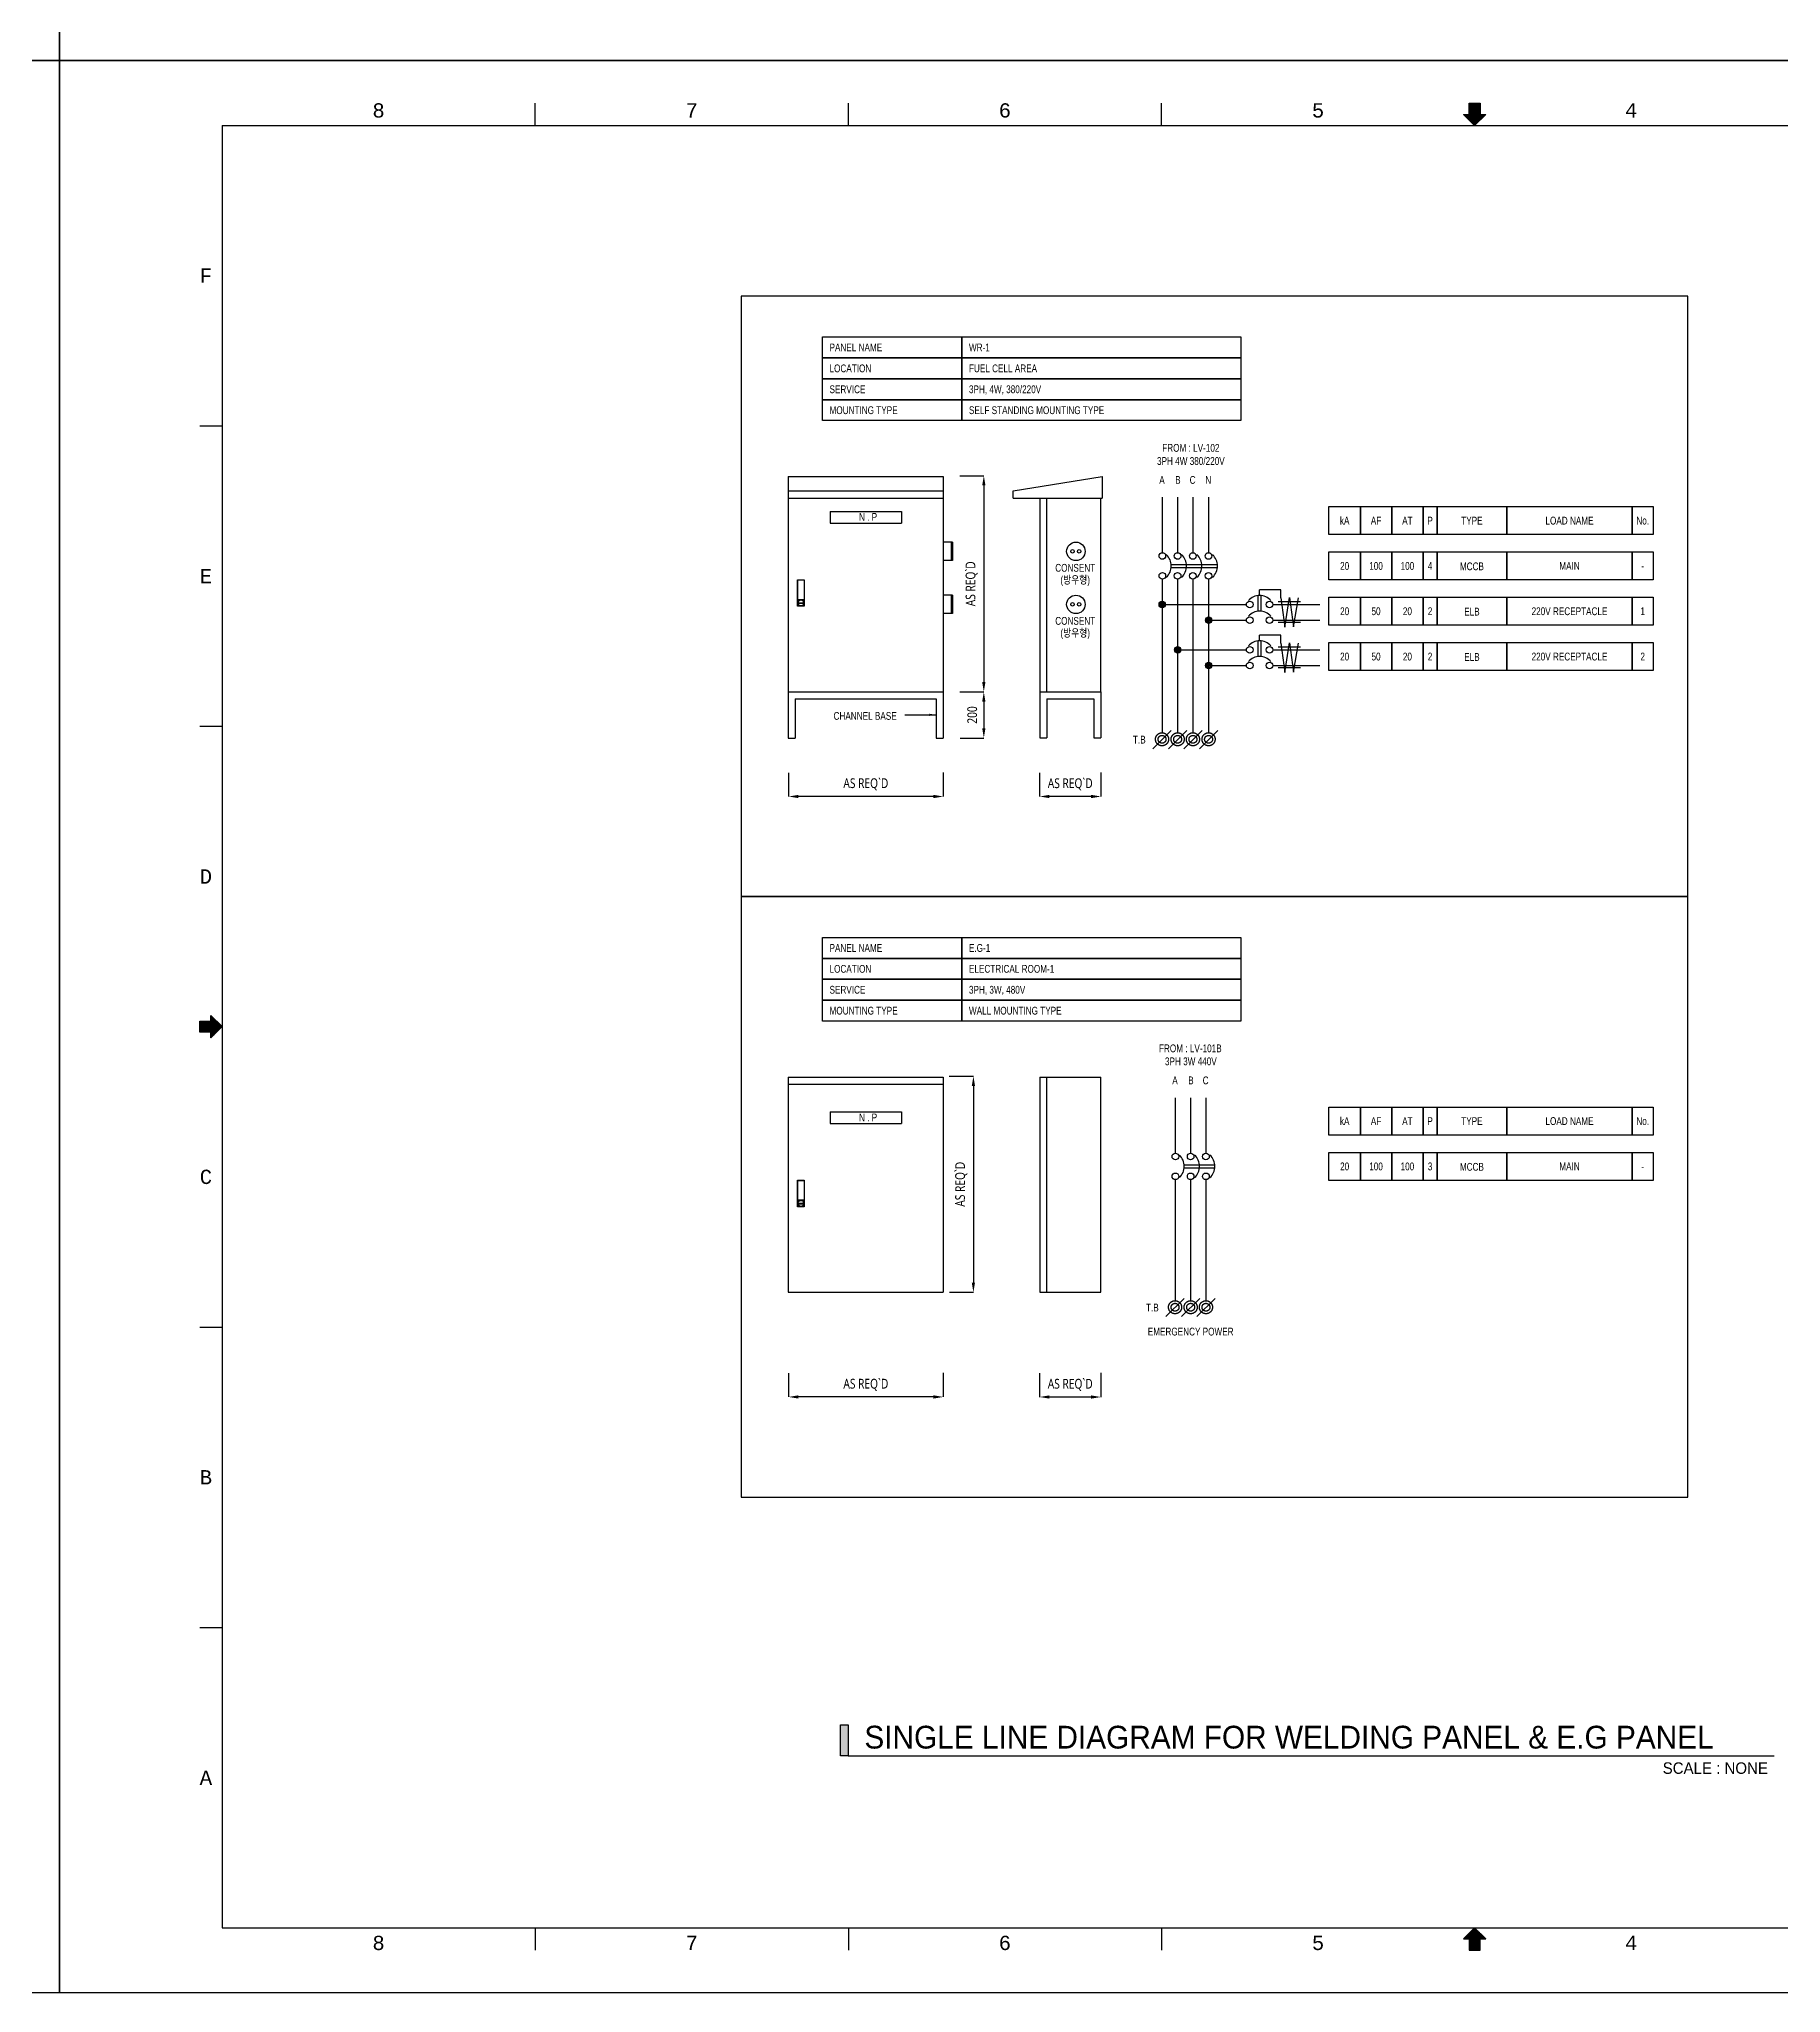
# Model space of a CAD drawing. Header units: feet. Extents: x 1 to 168002, y -59383 to 29717.
# Drawn here: x 83689 to 110458, y -59383 to -29356 of the extents above; entities that cross this region are included whole.
import ezdxf
from ezdxf.enums import TextEntityAlignment as Align
from ezdxf.lldxf.tags import DXFTag

# ---------------------------------------------------------------- set-up
doc = ezdxf.new("R2010")
doc.units = ezdxf.units.FT
doc.header["$LTSCALE"] = 50
doc.header["$MEASUREMENT"] = 0
doc.header["$PDMODE"] = 3
doc.header["$PDSIZE"] = 20
for name, pattern in [('CENTER', [2, 1.25, -0.25, 0.25, -0.25]), ('CONTINU', [0]), ('HIDDEN', [0.375, 0.25, -0.125])]:
    doc.linetypes.add(name, pattern=pattern)
doc.layers.get('0').update_dxf_attribs({"linetype": 'CONTINUOUS'})
doc.layers.get('Defpoints').update_dxf_attribs({"color": 144, "linetype": 'CONTINUOUS'})
for name, color, linetype in [('1', 1, 'CONTINUOUS'), ('111$0$E-TEXT3', 4, 'CONTINUOUS'), ('C2', 2, 'CONTINUOUS'), ('CENTER', 210, 'CENTER'), ('E-PNL', 1, 'CEN50'), ('E-SYM0', 3, 'CONTINUOUS'), ('E-Text-1', 2, 'CONTINUOUS'), ('E-Text-Table', 7, 'CONTINUOUS'), ('E-Wire01', 7, 'CONTINUOUS'), ('ELEC', 200, 'CONTINUOUS')]:
    doc.layers.add(name, color=color, linetype=linetype)
doc.layers.add('Border', color=7, linetype='CONTINUOUS', lineweight=0)
doc.styles.add('MGD', font='', dxfattribs={"width": 0.8})
doc.styles.add('ROMANS', font='romans.shx', dxfattribs={"width": 0.9, "bigfont": 'ghs.shx'})
doc.styles.add('TB-1$0$MONOTXT', font='monotxt_.ttf')
doc.styles.add('돋움', font='')
doc.styles.get('MGD').set_extended_font_data('Malgun Gothic')
doc.styles.get('돋움').set_extended_font_data('Dotum')
tags = doc.linetypes.add('CEN50', pattern=[56, 50, -2, 2, -2]).pattern_tags.tags
tags[10:11] = [DXFTag(74, 4), DXFTag(75, 0), DXFTag(340, '0'), DXFTag(46, 1.0), DXFTag(50, 0.0), DXFTag(44, 0.0), DXFTag(45, 0.0)]
tags[8:9] = [DXFTag(74, 4), DXFTag(75, 0), DXFTag(340, '0'), DXFTag(46, 1.0), DXFTag(50, 0.0), DXFTag(44, 0.0), DXFTag(45, 0.0)]
tags[6:7] = [DXFTag(74, 4), DXFTag(75, 0), DXFTag(340, '0'), DXFTag(46, 1.0), DXFTag(50, 0.0), DXFTag(44, 0.0), DXFTag(45, 0.0)]
tags[4:5] = [DXFTag(74, 4), DXFTag(75, 0), DXFTag(340, '0'), DXFTag(46, 1.0), DXFTag(50, 0.0), DXFTag(44, 0.0), DXFTag(45, 0.0)]
doc.dimstyles.new('ISO-25$0', dxfattribs={"dimscale": 80, "dimtxt": 2.5, "dimasz": 2.5, "dimexe": 1.25, "dimexo": 0.625, "dimtad": 1, "dimtoh": 1, "dimdec": 0, "dimtxsty": 'ROMANS', "dimcen": 2.5, "dimclrd": 4, "dimclre": 4, "dimclrt": 1, "dimadec": 0, "dimazin": 0, "dimtfac": 1, "dimtdec": 0, "dimtmove": 0, "dimatfit": 3, "dimfxl": 1, "dimarcsym": 0})

# ---------------------------------------------------------------- blocks, each defined once
blk = doc.blocks.new('FORMAT')
at = {"layer": 'Border', "color": 0, "linetype": 'Continuous', "lineweight": 25}
for p, q in [((7312, 28700), (7312, 29041)), ((12125, 28700), (12125, 29041)), ((16937, 28700), (16937, 29041)), ((21750, 28700), (21580, 28870)), ((21580, 28870), (21665, 28870)), ((21584, 28865), (21584, 28870)), ((21594, 28856), (21594, 28870)), ((21604, 28846), (21604, 28870)), ((21614, 28836), (21614, 28870)), ((21623, 28827), (21623, 28870)), ((21633, 28817), (21633, 28870)), ((21643, 28807), (21643, 28870)), ((21652, 28797), (21652, 28870)), ((21662, 28788), (21662, 28870)), ((21665, 29041), (21835, 29041)), ((21665, 28870), (21665, 29041)), ((21672, 28778), (21672, 29041)), ((21682, 28768), (21682, 29041)), ((21691, 28759), (21691, 29041)), ((21701, 28749), (21701, 29041)), ((21711, 28739), (21711, 29041)), ((21720, 28729), (21720, 29041)), ((21730, 28720), (21730, 29041)), ((21740, 28710), (21740, 29041)), ((21750, 28700), (21750, 29041)), ((21920, 28870), (21750, 28700)), ((21759, 28710), (21759, 29041)), ((21769, 28719), (21769, 29041)), ((21779, 28729), (21779, 29041)), ((21789, 28739), (21789, 29041)), ((21798, 28748), (21798, 29041)), ((21808, 28758), (21808, 29041)), ((21818, 28768), (21818, 29041)), ((21827, 28778), (21827, 29041)), ((21835, 29041), (21835, 28870)), ((21835, 28870), (21920, 28870)), ((21837, 28787), (21837, 28870)), ((21847, 28797), (21847, 28870)), ((21857, 28807), (21857, 28870)), ((21866, 28817), (21866, 28870)), ((21876, 28826), (21876, 28870)), ((21886, 28836), (21886, 28870)), ((21895, 28846), (21895, 28870)), ((21905, 28855), (21905, 28870)), ((21915, 28865), (21915, 28870)), ((2500, 28700), (2500, 1000)), ((2500, 28700), (41000, 28700)), ((2156, 24083), (2500, 24083)), ((2156, 19467), (2500, 19467)), ((2328, 14936), (2328, 15021)), ((2328, 15021), (2500, 14850)), ((2328, 15016), (2334, 15016)), ((2156, 14764), (2156, 14936)), ((2156, 14936), (2328, 14936)), ((2156, 14928), (2422, 14928)), ((2156, 14918), (2432, 14918)), ((2156, 14908), (2441, 14908)), ((2156, 14898), (2451, 14898)), ((2156, 14889), (2461, 14889)), ((2156, 14879), (2471, 14879)), ((2156, 14869), (2481, 14869)), ((2156, 14859), (2490, 14859)), ((2156, 14849), (2499, 14849)), ((2156, 14840), (2489, 14840)), ((2156, 14830), (2479, 14830)), ((2156, 14820), (2470, 14820)), ((2156, 14810), (2460, 14810)), ((2156, 14801), (2450, 14801)), ((2156, 14791), (2440, 14791)), ((2156, 14781), (2431, 14781)), ((2156, 14771), (2421, 14771)), ((2328, 14764), (2156, 14764)), ((2328, 15006), (2344, 15006)), ((2328, 14996), (2353, 14996)), ((2328, 14986), (2363, 14986)), ((2328, 14977), (2373, 14977)), ((2328, 14967), (2383, 14967)), ((2328, 14957), (2392, 14957)), ((2328, 14947), (2402, 14947)), ((2328, 14938), (2412, 14938)), ((2500, 14850), (2328, 14679)), ((2328, 14679), (2328, 14764)), ((2328, 14761), (2411, 14761)), ((2328, 14752), (2401, 14752)), ((2328, 14742), (2391, 14742)), ((2328, 14732), (2382, 14732)), ((2328, 14722), (2372, 14722)), ((2328, 14712), (2362, 14712)), ((2328, 14703), (2352, 14703)), ((2328, 14693), (2342, 14693)), ((2328, 14683), (2333, 14683)), ((2156, 10233), (2500, 10233)), ((2156, 5617), (2500, 5617)), ((2500, 1000), (41000, 1000)), ((7312, 1000), (7312, 659)), ((12125, 1000), (12125, 659)), ((16937, 1000), (16937, 659)), ((21750, 1000), (21580, 830)), ((21652, 903), (21652, 830)), ((21662, 912), (21662, 830)), ((21672, 922), (21672, 659)), ((21682, 932), (21682, 659)), ((21691, 942), (21691, 659)), ((21701, 951), (21701, 659)), ((21711, 961), (21711, 659)), ((21720, 971), (21720, 659)), ((21730, 980), (21730, 659)), ((21740, 990), (21740, 659)), ((21920, 830), (21750, 1000)), ((21750, 1000), (21750, 659)), ((21759, 990), (21759, 659)), ((21769, 981), (21769, 659)), ((21779, 971), (21779, 659)), ((21789, 961), (21789, 659)), ((21798, 952), (21798, 659)), ((21808, 942), (21808, 659)), ((21818, 932), (21818, 659)), ((21827, 922), (21827, 659)), ((21837, 913), (21837, 830)), ((21847, 903), (21847, 830)), ((21580, 830), (21665, 830)), ((21584, 835), (21584, 830)), ((21594, 844), (21594, 830)), ((21604, 854), (21604, 830)), ((21614, 864), (21614, 830)), ((21623, 873), (21623, 830)), ((21633, 883), (21633, 830)), ((21643, 893), (21643, 830)), ((21665, 830), (21665, 659)), ((21665, 659), (21835, 659)), ((21835, 659), (21835, 830)), ((21835, 830), (21920, 830)), ((21857, 893), (21857, 830)), ((21866, 883), (21866, 830)), ((21876, 874), (21876, 830)), ((21886, 864), (21886, 830)), ((21895, 854), (21895, 830)), ((21905, 845), (21905, 830)), ((21915, 835), (21915, 830))]:
    blk.add_line(p, q, dxfattribs=at)
blk.add_lwpolyline([(0, 0), (0, 29700), (42000, 29700), (42000, 0)], close=True, dxfattribs=at)
at = {"layer": 'Border', "color": 0, "linetype": 'Continuous', "lineweight": 25, "style": 'TB-1$0$MONOTXT'}
for s, p in [('8', (4905, 29041)), ('7', (9718, 29041)), ('6', (14530, 29041)), ('5', (19343, 29041)), ('4', (24155, 29041)), ('8', (4905, 878)), ('7', (9718, 878)), ('6', (14530, 878)), ('5', (19343, 878)), ('4', (24155, 878))]:
    blk.add_text(s, height=219, dxfattribs=at).set_placement(p, align=Align.TOP_CENTER)
for s, p in [('F', (2156, 26392)), ('E', (2156, 21775)), ('D', (2156, 17158)), ('C', (2156, 12542)), ('B', (2156, 7925)), ('A', (2156, 3308))]:
    blk.add_text(s, height=220, dxfattribs=at).set_placement(p, align=Align.MIDDLE_LEFT)
blk = doc.blocks.new('TITLE')
at = {"xscale": 0.01, "yscale": 0.01, "zscale": 0.01}
blk.add_blockref('FORMAT', (0, 0), dxfattribs=at)
blk = doc.blocks.new('HD')
for p, q in [((0.55, 8.75), (2.66, 8.75)), ((0.55, 0.45), (0.55, 8.75)), ((0.61, 0.51), (0.61, 8.68)), ((0.61, 8.68), (2.6, 8.68)), ((2.6, 8.68), (2.6, 0.51)), ((2.66, 8.75), (2.66, 0.45)), ((2.66, 0.45), (0.55, 0.45)), ((0.61, 2.57), (2.59, 2.57)), ((0.61, 2.51), (2.59, 2.51)), ((2.6, 0.51), (0.61, 0.51)), ((0.91, 1.51), (2.32, 1.51)), ((0.91, 1.51), (0.91, 1.47)), ((0.91, 1.47), (2.32, 1.47)), ((0.97, 1.57), (2.26, 1.57)), ((0.97, 1.41), (2.26, 1.41)), ((2.32, 1.51), (2.32, 1.47))]:
    blk.add_line(p, q)
for centre, radius in [((1.6, 1.5), 0.98), ((1.61, 1.5), 0.931)]:
    blk.add_circle(centre, radius)
for centre, start, end in [((0.97, 1.51), 90, 180), ((0.97, 1.47), 180, 270), ((2.26, 1.51), 0, 90), ((2.26, 1.47), 270, 0)]:
    blk.add_arc(centre, 0.06, start, end)
blk = doc.blocks.new('dj1')
at = {"color": 7, "linetype": 'HIDDEN'}
blk.add_line((1.68, 1.7), (-1.81, -1.8), dxfattribs=at)
for radius in [1.25, 0.75]:
    blk.add_circle((-0.07, 0), radius, dxfattribs=at)
blk = doc.blocks.new('A$C004C2F88')
at = {"layer": 'E-SYM0'}
h = blk.add_hatch(dxfattribs=at)
h.set_pattern_fill('ANSI31', scale=0.1)
h.set_pattern_definition([(45, (-150.85967, -255), (-0.2245064, 0.2245064), [])])
edge = h.paths.add_edge_path()
edge.add_arc((0, 0), 0.9, 0, 360)
blk.add_circle((0, 0), 0.9, dxfattribs=at)
blk = doc.blocks.new('H1')
blk.add_solid([(2, -0.33), (2, 0.33), (0, 0)])
blk = doc.blocks.new('*D95')
at = {"color": 1, "lineweight": -2, "transparency": 16777216}
for p, q in [((97838, -39387), (98208, -39387)), ((98208, -39537), (98208, -39948)), ((97843, -40098), (98208, -40098))]:
    blk.add_line(p, q, dxfattribs=at)
at = {"color": 1, "transparency": 16777216}
for points in [[(98183, -39537), (98233, -39537), (98208, -39387)], [(98183, -39948), (98233, -39948), (98208, -40098)]]:
    blk.add_solid(points, dxfattribs=at)
at = {"layer": 'Defpoints', "color": 0, "transparency": 16777216}
for p in [(97738, -39387), (97743, -40098), (98208, -40098)]:
    blk.add_point(p, dxfattribs=at)
at = {"color": 7, "transparency": 16777216, "insert": (98030, -39743), "char_height": 150, "attachment_point": 5, "rotation": 90, "style": 'MGD'}
blk.add_mtext('200', dxfattribs=at)
blk = doc.blocks.new('*D96')
at = {"color": 1, "lineweight": -2, "transparency": 16777216}
for p, q in [((97838, -36066), (98208, -36066)), ((98208, -36216), (98208, -39237)), ((97843, -39387), (98208, -39387))]:
    blk.add_line(p, q, dxfattribs=at)
at = {"color": 1, "transparency": 16777216}
for points in [[(98183, -36216), (98233, -36216), (98208, -36066)], [(98183, -39237), (98233, -39237), (98208, -39387)]]:
    blk.add_solid(points, dxfattribs=at)
at = {"layer": 'Defpoints', "color": 0, "transparency": 16777216}
for p in [(97738, -36066), (97743, -39387), (98208, -39387)]:
    blk.add_point(p, dxfattribs=at)
at = {"color": 7, "transparency": 16777216, "insert": (98021, -37727), "char_height": 150, "attachment_point": 5, "rotation": 90, "style": 'MGD'}
blk.add_mtext('AS REQ`D', dxfattribs=at)
blk = doc.blocks.new('*D97')
at = {"color": 1, "lineweight": -2, "transparency": 16777216}
for p, q in [((95207, -40631), (95207, -40996)), ((97584, -40626), (97584, -40996)), ((97434, -40996), (95357, -40996))]:
    blk.add_line(p, q, dxfattribs=at)
at = {"color": 1, "transparency": 16777216}
for points in [[(95357, -40971), (95357, -41021), (95207, -40996)], [(97434, -40971), (97434, -41021), (97584, -40996)]]:
    blk.add_solid(points, dxfattribs=at)
at = {"layer": 'Defpoints', "color": 0, "transparency": 16777216}
for p in [(95207, -40531), (97584, -40526), (95207, -40996)]:
    blk.add_point(p, dxfattribs=at)
at = {"color": 7, "transparency": 16777216, "insert": (96395, -40809), "char_height": 150, "attachment_point": 5, "style": 'MGD'}
blk.add_mtext('AS REQ`D', dxfattribs=at)
blk = doc.blocks.new('*D98')
at = {"color": 1, "lineweight": -2, "transparency": 16777216}
for p, q in [((99065, -40632), (99065, -40996)), ((100007, -40627), (100007, -40996)), ((99857, -40996), (99215, -40996))]:
    blk.add_line(p, q, dxfattribs=at)
at = {"color": 1, "transparency": 16777216}
for points in [[(99215, -40971), (99215, -41021), (99065, -40996)], [(99857, -40971), (99857, -41021), (100007, -40996)]]:
    blk.add_solid(points, dxfattribs=at)
at = {"layer": 'Defpoints', "color": 0, "transparency": 16777216}
for p in [(99065, -40532), (100007, -40527), (99065, -40996)]:
    blk.add_point(p, dxfattribs=at)
at = {"color": 7, "transparency": 16777216, "insert": (99536, -40810), "char_height": 150, "attachment_point": 5, "style": 'MGD'}
blk.add_mtext('AS REQ`D', dxfattribs=at)
blk = doc.blocks.new('*D99')
at = {"color": 1, "lineweight": -2, "transparency": 16777216}
for p, q in [((97678, -45295), (98048, -45295)), ((98048, -45445), (98048, -48466)), ((97683, -48616), (98048, -48616))]:
    blk.add_line(p, q, dxfattribs=at)
at = {"color": 1, "transparency": 16777216}
for points in [[(98023, -45445), (98073, -45445), (98048, -45295)], [(98023, -48466), (98073, -48466), (98048, -48616)]]:
    blk.add_solid(points, dxfattribs=at)
at = {"layer": 'Defpoints', "color": 0, "transparency": 16777216}
for p in [(97578, -45295), (97583, -48616), (98048, -48616)]:
    blk.add_point(p, dxfattribs=at)
at = {"color": 7, "transparency": 16777216, "insert": (97861, -46955), "char_height": 150, "attachment_point": 5, "rotation": 90, "style": 'MGD'}
blk.add_mtext('AS REQ`D', dxfattribs=at)
blk = doc.blocks.new('*D100')
at = {"color": 1, "lineweight": -2, "transparency": 16777216}
for p, q in [((95207, -49859), (95207, -50224)), ((97584, -49855), (97584, -50224)), ((97434, -50224), (95357, -50224))]:
    blk.add_line(p, q, dxfattribs=at)
at = {"color": 1, "transparency": 16777216}
for points in [[(95357, -50199), (95357, -50249), (95207, -50224)], [(97434, -50199), (97434, -50249), (97584, -50224)]]:
    blk.add_solid(points, dxfattribs=at)
at = {"layer": 'Defpoints', "color": 0, "transparency": 16777216}
for p in [(95207, -49759), (97584, -49755), (95207, -50224)]:
    blk.add_point(p, dxfattribs=at)
at = {"color": 7, "transparency": 16777216, "insert": (96395, -50038), "char_height": 150, "attachment_point": 5, "style": 'MGD'}
blk.add_mtext('AS REQ`D', dxfattribs=at)
blk = doc.blocks.new('*D101')
at = {"color": 1, "lineweight": -2, "transparency": 16777216}
for p, q in [((99065, -49860), (99065, -50225)), ((100007, -49855), (100007, -50225)), ((99857, -50225), (99215, -50225))]:
    blk.add_line(p, q, dxfattribs=at)
at = {"color": 1, "transparency": 16777216}
for points in [[(99215, -50200), (99215, -50250), (99065, -50225)], [(99857, -50200), (99857, -50250), (100007, -50225)]]:
    blk.add_solid(points, dxfattribs=at)
at = {"layer": 'Defpoints', "color": 0, "transparency": 16777216}
for p in [(99065, -49760), (100007, -49755), (99065, -50225)]:
    blk.add_point(p, dxfattribs=at)
at = {"color": 7, "transparency": 16777216, "insert": (99536, -50039), "char_height": 150, "attachment_point": 5, "style": 'MGD'}
blk.add_mtext('AS REQ`D', dxfattribs=at)

msp = doc.modelspace()

# ---------------------------------------------------------------- hatches: boundary and pattern name
at = {"layer": '111$0$E-TEXT3'}
msp.add_hatch(color=7, dxfattribs=at).paths.add_polyline_path([(96005.8, -55263.9), (96122.5, -55263.9), (96122.5, -55739.6), (96005.8, -55739.6)])

# ---------------------------------------------------------------- linework, layer by layer
at = {"color": 3, "linetype": 'Continuous'}
for p, q in [((95202.5, -36078.6, 0.1), (95202.5, -39387.3, 0.1)), ((95202.5, -36078.6, 0.1), (97582.8, -36078.6, 0.1)), ((95202.5, -36300.5, 0.1), (97582.8, -36300.5, 0.1)), ((97582.8, -36078.6, 0.1), (97582.8, -39387.3, 0.1)), ((95202.5, -36411.5, 0.1), (97582.8, -36411.5, 0.1)), ((98660.8, -36411.5, 0.1), (100026.3, -36411.5, 0.1)), ((100008, -39385.6, 0.1), (100008, -36411.5, 0.1)), ((100951.2, -36397.8, 0.1), (100951.2, -37248.7, 0.1)), ((101186.8, -36397.8, 0.1), (101186.8, -37248.7, 0.1)), ((101421.9, -36397.8, 0.1), (101421.9, -37248.7, 0.1)), ((101662.2, -36397.8, 0.1), (101662.2, -37248.7, 0.1)), ((100948.8, -37655.8, 0.1), (100948.8, -40016.4, 0.1)), ((101186.8, -37655.9, 0.1), (101186.8, -40016.5, 0.1)), ((101421.9, -37655.9, 0.1), (101421.9, -40016.5, 0.1)), ((101662.2, -37655.9, 0.1), (101662.2, -40016.5, 0.1)), ((95202.5, -39387.3, 0.1), (97582.8, -39387.3, 0.1)), ((99069, -39385.6, 0.1), (100008, -39385.6, 0.1)), ((95202.5, -45307.2, 0.1), (95202.5, -48615.9, 0.1)), ((95202.5, -45307.2, 0.1), (97582.8, -45307.2, 0.1)), ((97582.8, -45307.2, 0.1), (97582.8, -48615.9, 0.1)), ((99170.1, -45307.2, 0.1), (99170.1, -48614.2, 0.1)), ((100008, -48614.2, 0.1), (100008, -45307.2, 0.1)), ((95202.5, -45418.2, 0.1), (97582.8, -45418.2, 0.1)), ((101151.2, -45626.4, 0.1), (101151.2, -46477.3, 0.1)), ((101386.8, -45626.3, 0.1), (101386.8, -46477.3, 0.1)), ((101621.9, -45626.3, 0.1), (101621.9, -46477.3, 0.1)), ((101148.8, -46884.4, 0.1), (101148.8, -48745, 0.1)), ((101386.8, -46884.4, 0.1), (101386.8, -48745.1, 0.1)), ((101621.9, -46884.4, 0.1), (101621.9, -48745.1, 0.1)), ((95202.5, -48615.9, 0.1), (97582.8, -48615.9, 0.1)), ((99069, -48614.2, 0.1), (100008, -48614.2, 0.1))]:
    msp.add_line(p, q, dxfattribs=at)
for p, q in [((95844.6, -36614.1, 0.1), (96940.7, -36614.1, 0.1)), ((95844.6, -36614.1, 0.1), (95844.6, -36793.2, 0.1)), ((96940.7, -36614.1, 0.1), (96940.7, -36793.2, 0.1)), ((95844.6, -36793.2, 0.1), (96940.7, -36793.2, 0.1)), ((95844.6, -45842.7, 0.1), (96940.7, -45842.7, 0.1)), ((95844.6, -45842.7, 0.1), (95844.6, -46021.8, 0.1)), ((96940.7, -45842.7, 0.1), (96940.7, -46021.8, 0.1)), ((95844.6, -46021.8, 0.1), (96940.7, -46021.8, 0.1))]:
    msp.add_line(p, q)
at = {"color": 1}
msp.add_line((96122.5, -55739.6, 0.1), (110352.7, -55739.6, 0.1), dxfattribs=at)
at = {"linetype": 'ByBlock', "elevation": 0.1}
for points in [[(94476.4, -42533.3), (109026.1, -42533.3), (109026.1, -33304.7), (94476.4, -33304.7)], [(94476.4, -51761.9), (109026.1, -51761.9), (109026.1, -42533.3), (94476.4, -42533.3)]]:
    msp.add_lwpolyline(points, close=True, dxfattribs=at)
at = {"color": 3, "linetype": 'Continuous', "elevation": 0.1}
msp.add_lwpolyline([(99069, -45307.2), (100008, -45307.2)], dxfattribs=at)
at = {"color": 3, "linetype": 'Continuous'}
for centre in [(100951.7, -37299.6, 0.1), (101186.8, -37299.6, 0.1), (101421.9, -37299.6, 0.1), (101662.2, -37299.6, 0.1), (102294.3, -38045.4, 0.1), (102294.3, -38285.7, 0.1), (102294.3, -38741.9, 0.1), (102294.3, -38982.2, 0.1), (101151.7, -46528.2, 0.1), (101386.8, -46528.2, 0.1), (101621.9, -46528.2, 0.1)]:
    msp.add_circle(centre, 50.9, dxfattribs=at)
at = {"color": 3}
for centre in [(100951.7, -37605, 0.1), (101186.8, -37605, 0.1), (101421.9, -37605, 0.1), (101662.2, -37605, 0.1), (102599.7, -38045.4, 0.1), (102599.7, -38285.7, 0.1), (102599.7, -38741.9, 0.1), (102599.7, -38982.2, 0.1), (101151.7, -46833.6, 0.1), (101386.8, -46833.6, 0.1), (101621.9, -46833.6, 0.1)]:
    msp.add_circle(centre, 50.9, dxfattribs=at)
for centre, start, end in [((100855.6, -37452.3, 0.1), 312.2653, 47.7347), ((101090.6, -37452.3, 0.1), 312.2653, 47.7347), ((101325.7, -37452.3, 0.1), 312.2653, 47.7347), ((101566, -37452.3, 0.1), 312.2653, 47.7347), ((102447, -38141.6, 0.1), 42.2653, 137.7347), ((102447, -38381.9, 0.1), 42.2653, 137.7347), ((102447, -38838.1, 0.1), 42.2653, 137.7347), ((102447, -39078.4, 0.1), 42.2653, 137.7347), ((101055.6, -46680.9, 0.1), 312.2653, 47.7347), ((101290.6, -46680.9, 0.1), 312.2653, 47.7347), ((101525.7, -46680.9, 0.1), 312.2653, 47.7347)]:
    msp.add_arc(centre, 233.8, start, end, dxfattribs=at)
at = {"layer": '1', "color": 7, "linetype": 'ByBlock'}
for p, q in [((101088.8, -37430.5, 0.1), (101798.8, -37430.5, 0.1)), ((101088.8, -37475.5, 0.1), (101798.6, -37475.5, 0.1)), ((102425.2, -38149.1, 0.1), (102425.2, -37908.8, 0.1)), ((102470.2, -38149.3, 0.1), (102470.2, -37909, 0.1)), ((102425.2, -38845.6, 0.1), (102425.2, -38605.2, 0.1)), ((102470.2, -38845.7, 0.1), (102470.2, -38605.4, 0.1)), ((101288.8, -46659.1, 0.1), (101758.5, -46659.1, 0.1)), ((101288.8, -46704, 0.1), (101758.3, -46704, 0.1))]:
    msp.add_line(p, q, dxfattribs=at)
at = {"layer": '111$0$E-TEXT3', "color": 7, "elevation": 0.1}
msp.add_lwpolyline([(96005.8, -55263.9), (96122.5, -55263.9), (96122.5, -55739.6), (96005.8, -55739.6)], close=True, dxfattribs=at)
at = {"layer": 'C2'}
for p, q in [((95202.5, -39387.3, 0.1), (95202.5, -40097.9, 0.1)), ((95202.5, -39387.3, 0.1), (97582.8, -39387.3, 0.1)), ((95309.6, -39494.4, 0.1), (97475.7, -39494.4, 0.1)), ((95309.6, -39494.4, 0.1), (95309.6, -40097.9, 0.1)), ((97475.7, -39494.4, 0.1), (97475.7, -40097.9, 0.1)), ((97582.8, -39387.3, 0.1), (97582.8, -40097.9, 0.1)), ((99069, -39385.6, 0.1), (99069, -40096.2, 0.1)), ((99069, -39385.6, 0.1), (100008, -39385.6, 0.1)), ((99176.2, -39492.7, 0.1), (99900.9, -39492.7, 0.1)), ((99176.2, -39492.7, 0.1), (99176.2, -40096.2, 0.1)), ((99900.9, -39492.7, 0.1), (99900.9, -40096.2, 0.1)), ((100008, -39385.6, 0.1), (100008, -40096.2, 0.1)), ((95202.5, -40097.9, 0.1), (95309.6, -40097.9, 0.1)), ((97475.7, -40097.9, 0.1), (97582.8, -40097.9, 0.1)), ((99069, -40096.2, 0.1), (99176.2, -40096.2, 0.1)), ((99900.9, -40096.2, 0.1), (100008, -40096.2, 0.1))]:
    msp.add_line(p, q, dxfattribs=at)
at = {"layer": 'CENTER', "color": 3, "linetype": 'Continuous'}
for p, q in [((98660.8, -36297.3, 0.1), (100026.3, -36078.6, 0.1)), ((98660.8, -36411.5, 0.1), (98660.8, -36297.3, 0.1)), ((100026.3, -36078.6, 0.1), (100026.3, -36411.5, 0.1)), ((99069, -36411.5, 0.1), (99069, -39385.6, 0.1)), ((99170.1, -36411.5, 0.1), (99170.1, -39385.6, 0.1)), ((99069, -45307.2, 0.1), (99069, -48614.2, 0.1))]:
    msp.add_line(p, q, dxfattribs=at)
at = {"layer": 'CENTER', "color": 0, "linetype": 'Continuous'}
for p, q in [((100948.8, -38045.4, 0.1), (102243.4, -38045.4, 0.1)), ((102650.6, -38045.4, 0.1), (103370.6, -38045.4, 0.1)), ((101662.2, -38285.7, 0.1), (102243.4, -38285.7, 0.1)), ((102650.6, -38285.4, 0.1), (103370.6, -38285.4, 0.1)), ((101186.8, -38741.9, 0.1), (102243.4, -38741.9, 0.1)), ((101662.2, -38982.2, 0.1), (102243.4, -38982.2, 0.1)), ((102650.6, -38741.9, 0.1), (103370.6, -38741.9, 0.1)), ((102650.6, -38981.9, 0.1), (103370.6, -38981.9, 0.1))]:
    msp.add_line(p, q, dxfattribs=at)
for centre, radius in [((99622.7, -37228.6, 0.1), 141.9), ((99571.5, -37228.6, 0.1), 27.3), ((99674, -37228.6, 0.1), 27.3), ((99622.7, -38043.7, 0.1), 141.9), ((99571.5, -38043.7, 0.1), 27.3), ((99674, -38043.7, 0.1), 27.3)]:
    msp.add_circle(centre, radius, dxfattribs=at)
at = {"layer": 'E-Text-Table'}
msp.add_line((96992.3, -39740.9, 0.1), (97475.7, -39740.9, 0.1), dxfattribs=at)
at = {"layer": 'E-Text-Table', "color": 7, "elevation": 0.1}
for points in [[(97872.5, -34255.4), (95729.6, -34255.4), (95729.6, -33934), (97872.5, -33934)], [(97872.5, -33934), (102158.2, -33934), (102158.2, -34255.4), (97872.5, -34255.4)], [(97872.5, -34576.9), (95729.6, -34576.9), (95729.6, -34255.4), (97872.5, -34255.4)], [(97872.5, -34255.4), (102158.2, -34255.4), (102158.2, -34576.9), (97872.5, -34576.9)], [(97872.5, -34898.3), (95729.6, -34898.3), (95729.6, -34576.9), (97872.5, -34576.9)], [(97872.5, -34576.9), (102158.2, -34576.9), (102158.2, -34898.3), (97872.5, -34898.3)], [(97872.5, -35219.7), (95729.6, -35219.7), (95729.6, -34898.3), (97872.5, -34898.3)], [(97872.5, -34898.3), (102158.2, -34898.3), (102158.2, -35219.7), (97872.5, -35219.7)], [(103512.8, -36541.6), (103994.9, -36541.6), (103994.9, -36970.1), (103512.8, -36970.1)], [(103994.9, -36541.6), (104477.1, -36541.6), (104477.1, -36970.1), (103994.9, -36970.1)], [(104477.1, -36541.6), (104959.2, -36541.6), (104959.2, -36970.1), (104477.1, -36970.1)], [(104959.2, -36541.6), (105173.5, -36541.6), (105173.5, -36970.1), (104959.2, -36970.1)], [(105173.5, -36541.6), (106244.9, -36541.6), (106244.9, -36970.1), (105173.5, -36970.1)], [(106244.9, -36541.6), (108173.5, -36541.6), (108173.5, -36970.1), (106244.9, -36970.1)], [(108173.5, -36541.6), (108494.9, -36541.6), (108494.9, -36970.1), (108173.5, -36970.1)], [(103512.8, -37238), (103994.9, -37238), (103994.9, -37666.6), (103512.8, -37666.6)], [(103994.9, -37238), (104477.1, -37238), (104477.1, -37666.6), (103994.9, -37666.6)], [(104477.1, -37238), (104959.2, -37238), (104959.2, -37666.6), (104477.1, -37666.6)], [(104959.2, -37238), (105173.5, -37238), (105173.5, -37666.6), (104959.2, -37666.6)], [(105173.5, -37238), (106244.9, -37238), (106244.9, -37666.6), (105173.5, -37666.6)], [(106244.9, -37238), (108173.5, -37238), (108173.5, -37666.6), (106244.9, -37666.6)], [(108173.5, -37238), (108494.9, -37238), (108494.9, -37666.6), (108173.5, -37666.6)], [(103512.8, -37934.4), (103994.9, -37934.4), (103994.9, -38363), (103512.8, -38363)], [(103994.9, -37934.4), (104477.1, -37934.4), (104477.1, -38363), (103994.9, -38363)], [(104477.1, -37934.4), (104959.2, -37934.4), (104959.2, -38363), (104477.1, -38363)], [(104959.2, -37934.4), (105173.5, -37934.4), (105173.5, -38363), (104959.2, -38363)], [(105173.5, -37934.4), (106244.9, -37934.4), (106244.9, -38363), (105173.5, -38363)], [(106244.9, -37934.4), (108173.5, -37934.4), (108173.5, -38363), (106244.9, -38363)], [(108173.5, -37934.4), (108494.9, -37934.4), (108494.9, -38363), (108173.5, -38363)], [(103512.8, -38630.9), (103994.9, -38630.9), (103994.9, -39059.4), (103512.8, -39059.4)], [(103994.9, -38630.9), (104477.1, -38630.9), (104477.1, -39059.4), (103994.9, -39059.4)], [(104477.1, -38630.9), (104959.2, -38630.9), (104959.2, -39059.4), (104477.1, -39059.4)], [(104959.2, -38630.9), (105173.5, -38630.9), (105173.5, -39059.4), (104959.2, -39059.4)], [(105173.5, -38630.9), (106244.9, -38630.9), (106244.9, -39059.4), (105173.5, -39059.4)], [(106244.9, -38630.9), (108173.5, -38630.9), (108173.5, -39059.4), (106244.9, -39059.4)], [(108173.5, -38630.9), (108494.9, -38630.9), (108494.9, -39059.4), (108173.5, -39059.4)], [(97872.5, -43484), (95729.6, -43484), (95729.6, -43162.6), (97872.5, -43162.6)], [(97872.5, -43162.6), (102158.2, -43162.6), (102158.2, -43484), (97872.5, -43484)], [(97872.5, -43805.5), (95729.6, -43805.5), (95729.6, -43484), (97872.5, -43484)], [(97872.5, -43484), (102158.2, -43484), (102158.2, -43805.5), (97872.5, -43805.5)], [(97872.5, -44126.9), (95729.6, -44126.9), (95729.6, -43805.5), (97872.5, -43805.5)], [(97872.5, -43805.5), (102158.2, -43805.5), (102158.2, -44126.9), (97872.5, -44126.9)], [(97872.5, -44448.3), (95729.6, -44448.3), (95729.6, -44126.9), (97872.5, -44126.9)], [(97872.5, -44126.9), (102158.2, -44126.9), (102158.2, -44448.3), (97872.5, -44448.3)], [(103512.8, -45770.2), (103994.9, -45770.2), (103994.9, -46198.7), (103512.8, -46198.7)], [(103994.9, -45770.2), (104477.1, -45770.2), (104477.1, -46198.7), (103994.9, -46198.7)], [(104477.1, -45770.2), (104959.2, -45770.2), (104959.2, -46198.7), (104477.1, -46198.7)], [(104959.2, -45770.2), (105173.5, -45770.2), (105173.5, -46198.7), (104959.2, -46198.7)], [(105173.5, -45770.2), (106244.9, -45770.2), (106244.9, -46198.7), (105173.5, -46198.7)], [(106244.9, -45770.2), (108173.5, -45770.2), (108173.5, -46198.7), (106244.9, -46198.7)], [(108173.5, -45770.2), (108494.9, -45770.2), (108494.9, -46198.7), (108173.5, -46198.7)], [(103512.8, -46466.6), (103994.9, -46466.6), (103994.9, -46895.2), (103512.8, -46895.2)], [(103994.9, -46466.6), (104477.1, -46466.6), (104477.1, -46895.2), (103994.9, -46895.2)], [(104477.1, -46466.6), (104959.2, -46466.6), (104959.2, -46895.2), (104477.1, -46895.2)], [(104959.2, -46466.6), (105173.5, -46466.6), (105173.5, -46895.2), (104959.2, -46895.2)], [(105173.5, -46466.6), (106244.9, -46466.6), (106244.9, -46895.2), (105173.5, -46895.2)], [(106244.9, -46466.6), (108173.5, -46466.6), (108173.5, -46895.2), (106244.9, -46895.2)], [(108173.5, -46466.6), (108494.9, -46466.6), (108494.9, -46895.2), (108173.5, -46895.2)]]:
    msp.add_lwpolyline(points, close=True, dxfattribs=at)
at = {"layer": 'E-Wire01', "linetype": 'CONTINU', "ltscale": 100}
for p, q in [((97728.5, -37086.7, 0.1), (97582.8, -37086.7, 0.1)), ((97704.7, -37086.7, 0.1), (97704.7, -37370.4, 0.1)), ((97728.5, -37086.7, 0.1), (97728.5, -37370.4, 0.1)), ((97728.5, -37370.4, 0.1), (97582.8, -37370.4, 0.1)), ((97728.5, -37901.9, 0.1), (97582.8, -37901.9, 0.1)), ((97704.7, -37901.9, 0.1), (97704.7, -38185.6, 0.1)), ((97728.5, -37901.9, 0.1), (97728.5, -38185.6, 0.1)), ((97728.5, -38185.6, 0.1), (97582.8, -38185.6, 0.1))]:
    msp.add_line(p, q, dxfattribs=at)
at = {"layer": 'ELEC', "color": 7}
for p, q in [((102447, -37907.8, 0.1), (102447, -37818.7, 0.1)), ((102770.5, -37818.7, 0.1), (102447, -37818.7, 0.1)), ((102770.5, -37941.7, 0.1), (102770.5, -37818.7, 0.1)), ((103077, -38006.6, 0.1), (102729.5, -38006.6, 0.1)), ((102770.5, -37941.7, 0.1), (102835.3, -38392, 0.1)), ((102835.3, -38392, 0.1), (102908, -37938.3, 0.1)), ((102908, -37938.3, 0.1), (102965, -38390.1, 0.1)), ((102965, -38390.1, 0.1), (103045.4, -37940.8, 0.1)), ((103077, -38324.3, 0.1), (102729.5, -38324.3, 0.1)), ((102447, -38604.2, 0.1), (102447, -38515.1, 0.1)), ((102770.5, -38515.1, 0.1), (102447, -38515.1, 0.1)), ((103077, -38703, 0.1), (102729.5, -38703, 0.1)), ((102770.5, -38638.2, 0.1), (102770.5, -38515.1, 0.1)), ((102770.5, -38638.2, 0.1), (102835.3, -39088.4, 0.1)), ((102835.3, -39088.4, 0.1), (102908, -38634.7, 0.1)), ((102908, -38634.7, 0.1), (102965, -39086.5, 0.1)), ((102965, -39086.5, 0.1), (103045.4, -38637.2, 0.1)), ((103077, -39020.7, 0.1), (102729.5, -39020.7, 0.1))]:
    msp.add_line(p, q, dxfattribs=at)

# ---------------------------------------------------------------- block references
at = {"color": 7, "linetype": 'CONTINU', "ltscale": 100, "xscale": 100, "yscale": 100, "zscale": 100}
for p in [(42001.4, -29683.3, 0.1), (84001.4, -29683.3, 0.1), (42001.4, -59383.3, 0.1), (84001.4, -59383.3, 0.1)]:
    msp.add_blockref('TITLE', p, dxfattribs=at)
at = {"color": 3, "xscale": 49.28571428571428, "yscale": 49.28571428571428, "zscale": 49.28571428571428}
for p in [(95317.3, -38095, 0.1), (95317.3, -47323.6, 0.1)]:
    msp.add_blockref('HD', p, dxfattribs=at)
at = {"layer": 'CENTER', "color": 0, "linetype": 'Continuous', "xscale": 80.35714285714286, "yscale": 80.35714285714286, "zscale": 80.35714285714286}
for p in [(100952.6, -40116.7, 0.1), (101192.2, -40116.7, 0.1), (101427.3, -40116.7, 0.1), (101667.6, -40116.7, 0.1), (101152.6, -48845.2, 0.1), (101392.2, -48845.2, 0.1), (101627.3, -48845.2, 0.1)]:
    msp.add_blockref('dj1', p, dxfattribs=at)
at = {"layer": 'E-PNL', "xscale": 53.57142857142857, "yscale": 53.57142857142857, "zscale": 53.57142857142857}
for p in [(100948.8, -38045.4, 0.1), (101662.2, -38285.7, 0.1), (101186.8, -38741.9, 0.1), (101662.2, -38982.2, 0.1)]:
    msp.add_blockref('A$C004C2F88', p, dxfattribs=at)
at = {"layer": 'E-Text-Table', "xscale": 53.57142857142857, "yscale": 53.57142857142857, "zscale": 53.57142857142857, "rotation": 180}
msp.add_blockref('H1', (97475.7, -39740.9, 0.1), dxfattribs=at)

# ---------------------------------------------------------------- texts
at = {"color": 3, "style": '돋움'}
msp.add_text('SINGLE LINE DIAGRAM FOR WELDING PANEL & E.G PANEL', height=350, dxfattribs=at).set_placement((96372.5, -55452.6, 0.1), align=Align.MIDDLE_LEFT)
at = {"color": 7, "style": '돋움'}
msp.add_text('SCALE : NONE', height=176.54, dxfattribs=at).set_placement((110258.2, -55839.9, 0.1), align=Align.TOP_RIGHT)
at = {"layer": 'E-Text-1', "style": '돋움', "width": 0.8}
for s, p in [('PANEL NAME', (95836.8, -34094.7, 0.1)), ('WR-1', (97979.6, -34094.7, 0.1)), ('LOCATION', (95836.8, -34416.2, 0.1)), ('FUEL CELL AREA', (97979.6, -34416.2, 0.1)), ('SERVICE', (95836.8, -34737.6, 0.1)), ('3PH, 4W, 380/220V', (97979.6, -34737.6, 0.1)), ('MOUNTING TYPE', (95836.8, -35059, 0.1)), ('SELF STANDING MOUNTING TYPE', (97979.6, -35059, 0.1)), ('PANEL NAME', (95836.8, -43323.3, 0.1)), ('E.G-1', (97979.6, -43323.3, 0.1)), ('LOCATION', (95836.8, -43644.7, 0.1)), ('ELECTRICAL ROOM-1', (97979.6, -43644.7, 0.1)), ('SERVICE', (95836.8, -43966.2, 0.1)), ('3PH, 3W, 480V', (97979.6, -43966.2, 0.1)), ('MOUNTING TYPE', (95836.8, -44287.6, 0.1)), ('WALL MOUNTING TYPE', (97979.6, -44287.6, 0.1))]:
    msp.add_text(s, height=120, dxfattribs=at).set_placement(p, align=Align.MIDDLE_LEFT)
for s, p in [('FROM : LV-102', (101389.9, -35637.7, 0.1)), ('3PH 4W 380/220V', (101389.9, -35837.7, 0.1)), ('A', (100946.2, -36130.4, 0.1)), ('B', (101190.6, -36130.4, 0.1)), ('C', (101416.9, -36130.4, 0.1)), ('N', (101657.2, -36130.4, 0.1)), ('N . P', (96429.1, -36699.3, 0.1)), ('LOAD NAME', (107209.2, -36755.9, 0.1)), ('CONSENT', (99612.7, -37481.5, 0.1)), ('MAIN', (107209.2, -37452.3, 0.1)), ('(방우형)', (99612.7, -37674.4, 0.1)), ('220V RECEPTACLE', (107209.2, -38148.7, 0.1)), ('CONSENT', (99612.7, -38296.7, 0.1)), ('(방우형)', (99612.7, -38489.6, 0.1)), ('220V RECEPTACLE', (107209.2, -38845.1, 0.1)), ('T.B', (100598.1, -40122.2, 0.1)), ('FROM : LV-101B', (101381.6, -44866.3, 0.1)), ('3PH 3W 440V', (101389.9, -45066.3, 0.1)), ('A', (101146.2, -45359, 0.1)), ('B', (101390.6, -45359, 0.1)), ('C', (101616.9, -45359, 0.1)), ('N . P', (96429.1, -45927.9, 0.1)), ('LOAD NAME', (107209.2, -45984.4, 0.1)), ('MAIN', (107209.2, -46680.9, 0.1)), ('T.B', (100798.1, -48850.8, 0.1)), ('EMERGENCY POWER', (101386.8, -49219.5, 0.1))]:
    msp.add_text(s, height=120, dxfattribs=at).set_placement(p, align=Align.MIDDLE)
for s, p in [('kA', (103753.8, -36755.9, 0.1)), ('AF', (104236, -36755.9, 0.1)), ('AT', (104718.1, -36755.9, 0.1)), ('P', (105066.3, -36755.9, 0.1)), ('TYPE', (105709.2, -36755.9, 0.1)), ('No.', (108334.2, -36755.9, 0.1)), ('20', (103753.8, -37452.3, 0.1)), ('100', (104236, -37452.3, 0.1)), ('100', (104718.1, -37452.3, 0.1)), ('4', (105066.3, -37452.3, 0.1)), ('MCCB', (105709.2, -37458.7, 0.1)), ('-', (108334.2, -37452.3, 0.1)), ('20', (103753.8, -38148.7, 0.1)), ('50', (104236, -38148.7, 0.1)), ('20', (104718.1, -38148.7, 0.1)), ('2', (105066.3, -38148.7, 0.1)), ('ELB', (105709.2, -38155.2, 0.1)), ('1', (108334.2, -38148.7, 0.1)), ('20', (103753.8, -38845.1, 0.1)), ('50', (104236, -38845.1, 0.1)), ('20', (104718.1, -38845.1, 0.1)), ('2', (105066.3, -38845.1, 0.1)), ('ELB', (105709.2, -38851.6, 0.1)), ('2', (108334.2, -38845.1, 0.1)), ('kA', (103753.8, -45984.4, 0.1)), ('AF', (104236, -45984.4, 0.1)), ('AT', (104718.1, -45984.4, 0.1)), ('P', (105066.3, -45984.4, 0.1)), ('TYPE', (105709.2, -45984.4, 0.1)), ('No.', (108334.2, -45984.4, 0.1)), ('20', (103753.8, -46680.9, 0.1)), ('100', (104236, -46680.9, 0.1)), ('100', (104718.1, -46680.9, 0.1)), ('3', (105066.3, -46680.9, 0.1)), ('MCCB', (105709.2, -46687.3, 0.1)), ('-', (108334.2, -46680.9, 0.1))]:
    msp.add_text(s, height=120, dxfattribs=at).set_placement(p, align=Align.MIDDLE_CENTER)
msp.add_text('CHANNEL BASE', height=120, dxfattribs=at).set_placement((95899, -39817.1, 0.1))

# ---------------------------------------------------------------- dimensions: what is measured, and where the dimension line sits
at = {"color": 1}
for base, p1, p2, text, picture, middle in [((98207.6, -39387.3, 0.1), (97738.1, -36066.5, 0.1), (97742.8, -39387.3, 0.1), 'AS REQ`D', '*D96', (98021.3, -37726.9, 0.1)), ((98207.6, -40097.9, 0.1), (97738.1, -39387.3, 0.1), (97742.8, -40097.9, 0.1), '200', '*D95', (98030.1, -39742.6, 0.1)), ((98047.6, -48615.9, 0.1), (97578.1, -45295.1, 0.1), (97582.8, -48615.9, 0.1), 'AS REQ`D', '*D99', (97861.3, -46955.5, 0.1))]:
    dim = msp.add_linear_dim(base=base, p1=p1, p2=p2, angle=90, text=text, dimstyle='ISO-25$0', override={"dimscale": 100, "dimtxt": 1.5, "dimasz": 1.5, "dimexe": 0, "dimexo": 1, "dimgap": 1, "dimtoh": 0, "dimlfac": 0.2, "dimdsep": 46, "dimlunit": 6, "dimtxsty": 'MGD', "dimsah": 1, "dimclrd": 1, "dimclre": 1, "dimclrt": 7, "dimtdec": 2, "dimtix": 1, "dimtmove": 2, "dimtfillclr": 1}, dxfattribs=at)
    dim.commit()
    dim.dimension.update_dxf_attribs({"geometry": picture, "text_midpoint": middle})
for base, p1, p2, picture, middle in [((95206.6, -40995.6, 0.1), (97583.9, -40526.1, 0.1), (95206.6, -40530.8, 0.1), '*D97', (96395.2, -40809.3, 0.1)), ((99065.1, -40996.4, 0.1), (100007.5, -40526.9, 0.1), (99065.1, -40531.6, 0.1), '*D98', (99536.3, -40810, 0.1)), ((95206.6, -50224.2, 0.1), (97583.9, -49754.7, 0.1), (95206.6, -49759.4, 0.1), '*D100', (96395.2, -50037.9, 0.1)), ((99065.1, -50224.9, 0.1), (100007.5, -49755.5, 0.1), (99065.1, -49760.1, 0.1), '*D101', (99536.3, -50038.6, 0.1))]:
    dim = msp.add_linear_dim(base=base, p1=p1, p2=p2, text='AS REQ`D', dimstyle='ISO-25$0', override={"dimscale": 100, "dimtxt": 1.5, "dimasz": 1.5, "dimexe": 0, "dimexo": 1, "dimgap": 1, "dimtoh": 0, "dimlfac": 0.2, "dimdsep": 46, "dimlunit": 6, "dimtxsty": 'MGD', "dimsah": 1, "dimclrd": 1, "dimclre": 1, "dimclrt": 7, "dimtdec": 2, "dimtix": 1, "dimtmove": 2, "dimtfillclr": 1}, dxfattribs=at)
    dim.commit()
    dim.dimension.update_dxf_attribs({"geometry": picture, "text_midpoint": middle})

doc.saveas('drawing.dxf')
